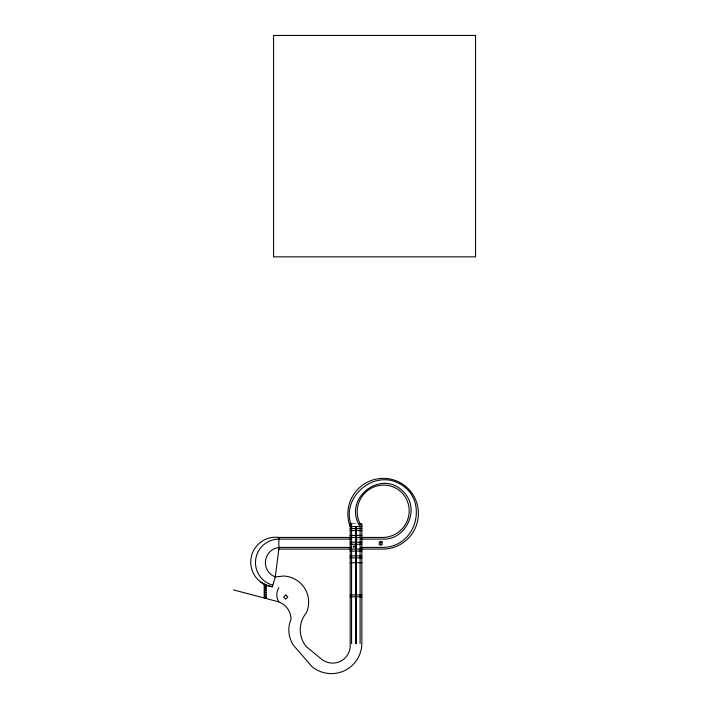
<?xml version="1.0" encoding="UTF-8"?>
<svg xmlns="http://www.w3.org/2000/svg" width="709" height="709" viewBox="0 0 709 709"><rect width="100%" height="100%" fill="white"/><g stroke="black" fill="none" stroke-linecap="round" stroke-linejoin="round"><path stroke-width="0.53" stroke-dasharray="3.54 2.66" d="M352.293 523.765L356.547 523.765M355.165 539.097L358.479 539.097"/><path stroke-width="1.06" d="M278.867 549.067L383.365 549.067A35.441 35.193 -52.6 0 0 418.124 509.018A35.441 35.193 -52.6 0 0 374.529 479.497A35.441 35.193 -52.6 0 0 350.166 526.583L361.856 526.583A26.339 25.825 -55.8 0 1 372.916 487.411A26.339 25.825 -55.8 0 1 408.632 505.42A26.339 25.825 -55.8 0 1 383.365 537.431L278.867 537.431L278.867 549.067L275.243 577.011L283.494 576.027A26.189 26.189 0 0 1 306.465 612.709A26.357 26.357 0 0 0 306.465 646.759L322.267 659.76A17.902 17.698 49 0 0 350.166 643.692L350.166 523.765L352.293 523.765M260.46 581.876L266.088 585.12L272.371 586.804L275.26 576.949L271.884 575.203A15.35 15.35 0 0 1 275.11 548.385L278.867 547.401L350.742 547.401M359.729 523.765L361.856 523.765L361.856 643.692A30.655 30.522 49 0 1 312.128 666.788L293.686 645.571A27.412 27.412 0 0 1 291.027 619.258A18.647 18.647 0 0 0 278.867 601.932A13.374 13.374 0 0 1 278.867 587.664M350.166 528.568L361.856 528.568M350.166 530.589L361.856 530.589M350.166 535.41L361.856 535.41M350.742 539.097L278.867 539.097A23.459 23.459 0 0 0 272.841 585.209M360.695 539.097L383.365 539.097C405.619 539.815 419.781 510.498 405.043 493.641C383.161 466.619 341.641 498.179 360.092 526.583L360.092 643.692M350.166 542.234L361.856 542.234M350.166 544.255L361.856 544.255M360.695 547.401L383.365 547.401C418.532 546.648 429.796 496.016 396.242 482.093C370.497 471.308 340.604 499.615 351.567 525.803L351.567 643.692M350.166 551.088L361.856 551.088M350.166 555.891L361.856 555.891M350.166 557.912L361.856 557.912M350.166 562.716L361.856 562.716M264.244 585.12L266.088 585.12L266.088 598.493M264.244 586.99L266.088 586.99M264.244 588.86L266.088 588.86M264.244 590.686L266.088 590.686M264.244 592.511L266.088 592.511M264.244 594.337L266.088 594.337M350.166 594.931L361.856 594.931M264.244 596.172L266.088 596.172M350.166 596.783L361.856 596.783M266.088 597.997L264.244 597.997L233.421 589.888M278.867 601.932L264.244 597.997L264.244 584.056M380.689 541.809L380.689 544.813M356.131 526.583L356.131 643.692M355.891 526.583L355.891 643.692M272.371 586.804A24.904 24.904 0 0 1 250.933 558.869A24.904 24.904 0 0 1 278.867 537.431M285.816 594.993L283.689 597.12L285.7 599.14L287.827 597.013L285.816 594.993M475.579 35.45L273.577 35.45L273.577 256.862L475.579 256.862L475.579 35.45M382.107 541.809L379.262 541.809L379.262 544.813L382.107 544.813L382.107 541.809M354.376 546.125L353.41 546.125L353.41 547.144L354.376 547.144L354.376 546.125"/></g></svg>
